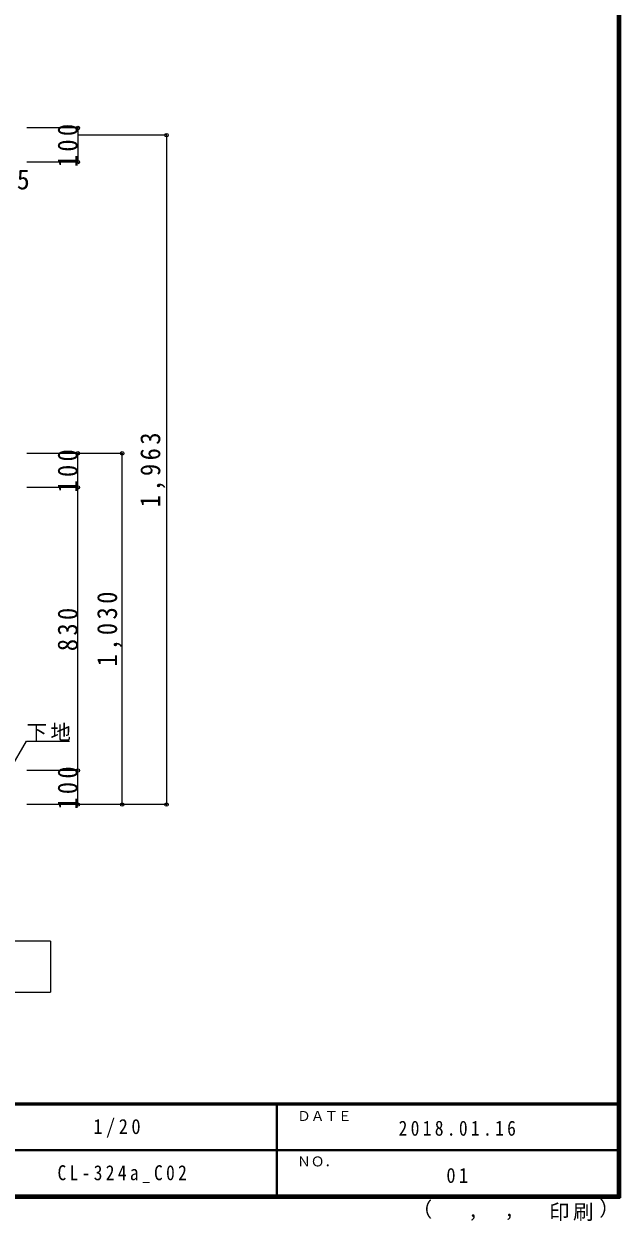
# Model space of a CAD drawing. Units: millimetres, scale not verified. Extents: x -3922 to 3878, y -2932 to 2722.
# Drawn here: x 2130 to 3878, y -2932 to 578 of the extents above; entities that cross this region are included whole.
import ezdxf
from ezdxf.enums import TextEntityAlignment as Align

# ---------------------------------------------------------------- set-up
doc = ezdxf.new("R2010")
doc.units = ezdxf.units.MM
doc.header["$LTSCALE"] = 20
doc.header["$PDMODE"] = 32
doc.header["$PDSIZE"] = 10
for name, color, linetype, lineweight in [('0-A_文字', 7, 'Continuous', 18), ('0-B_寸法', 7, 'Continuous', 9), ('F-1_枠', 6, 'Continuous', 40)]:
    doc.layers.add(name, color=color, linetype=linetype, lineweight=lineweight)
doc.layers.add('F-A_文字', color=7, linetype='Continuous')
doc.styles.add('ＭＳ ゴシック', font='')
doc.styles.get('ＭＳ ゴシック').set_extended_font_data('MS Gothic')

msp = doc.modelspace()

# ---------------------------------------------------------------- linework, layer by layer
at = {"layer": '0-A_文字'}
for p in [(2208.33, -2111.27), (1458.33, -2261.27)]:
    msp.add_line(p, (2208.33, -2261.27), dxfattribs=at)
for points in [[(2088.33, -1611.27), (2137.75, -1525.68), (2263.78, -1525.68)], [(2208.33, -2111.27), (1458.33, -2111.27), (1458.33, -2261.27)]]:
    msp.add_lwpolyline(points, dxfattribs=at)
at = {"layer": '0-B_寸法', "color": 4}
for p, q in [((2288.33, 272.73), (2138.33, 272.73)), ((2288.33, 272.73), (2288.33, 172.73)), ((2548.33, 251.73), (2288.33, 251.73)), ((2548.33, 251.73), (2548.33, -1711.27)), ((2288.33, 172.73), (2138.33, 172.73)), ((2418.33, -681.27), (2138.33, -681.27)), ((2288.33, -781.27), (2288.33, -681.27)), ((2418.33, -1711.27), (2418.33, -681.27)), ((2288.33, -781.27), (2138.33, -781.27)), ((2288.33, -1611.27), (2288.33, -781.27)), ((2288.33, -1611.27), (2138.33, -1611.27)), ((2288.33, -1711.27), (2288.33, -1611.27)), ((2548.33, -1711.27), (2138.33, -1711.27))]:
    msp.add_line(p, q, dxfattribs=at)
at = {"layer": '0-B_寸法'}
for p in [(2288.33, 272.73), (2548.33, 251.73), (2288.33, 172.73), (2288.33, -681.27), (2418.33, -681.27), (2288.33, -781.27), (2288.33, -1611.27), (2288.33, -1711.27), (2418.33, -1711.27), (2548.33, -1711.27)]:
    msp.add_point(p, dxfattribs=at)
at = {"layer": 'F-1_枠'}
for p, q in [((3871.3, 2722.29), (3871.3, -2864.37)), ((3874.63, 2722.29), (3874.63, -2864.37)), ((3877.97, 2722.29), (3877.97, -2864.37)), ((3877.97, -2587.71), (-3922.03, -2587.71)), ((3877.97, -2591.04), (-3922.03, -2591.04)), ((2871.3, -2591.04), (2871.3, -2857.71)), ((-22.03, -2724.37), (3871.3, -2724.38)), ((3877.97, -2857.71), (-3922.03, -2857.71)), ((3877.97, -2861.04), (-3922.03, -2861.04)), ((3877.97, -2864.37), (-3922.03, -2864.37))]:
    msp.add_line(p, q, dxfattribs=at)

# ---------------------------------------------------------------- texts
at = {"layer": '0-A_文字', "insert": (2137.75, -1525.68), "char_height": 43.99, "attachment_point": 7, "style": 'ＭＳ ゴシック'}
msp.add_mtext('\\T1.17;下地', dxfattribs=at)
at = {"layer": '0-B_寸法', "char_height": 58.65, "attachment_point": 7, "rotation": 90, "style": 'ＭＳ ゴシック'}
for s, insert in [('\\T1.27;\\W0.9;100', (2288.33, 157.73)), ('\\T1.28;\\W0.9;1,963', (2545.01, -839.77)), ('\\T1.27;\\W0.9;100', (2288.33, -796.27)), ('\\T1.28;\\W0.9;1,030', (2418.33, -1306.27)), ('\\T1.27;\\W0.9;830', (2288.33, -1261.27)), ('\\T1.27;\\W0.9;100', (2288.33, -1726.27))]:
    msp.add_mtext(s, dxfattribs=dict(at, insert=insert))
at = {"layer": '0-B_寸法', "insert": (2061.23, 91.73), "char_height": 58.65, "attachment_point": 7, "style": 'ＭＳ ゴシック'}
msp.add_mtext('\\T1.27;\\W0.95;15', dxfattribs=at)
at = {"layer": 'F-A_文字', "style": 'ＭＳ ゴシック'}
for s, height, p in [('ＤＡＴＥ', 29.33, (2931.3, -2647.71)), ('ＮＯ．', 29.33, (2931.3, -2781.04)), ('（', 43.99, (3267.32, -2933.25)), ('）', 43.99, (3816.9, -2930.46)), (',', 43.99, (3432.15, -2933.25)), (',', 43.99, (3538.1, -2931.39))]:
    msp.add_text(s, height=height, dxfattribs=at).set_placement(p, align=Align.BOTTOM_LEFT)
at = {"layer": 'F-A_文字', "char_height": 43.99, "attachment_point": 7, "style": 'ＭＳ ゴシック'}
for s, insert in [('\\T1.38;\\W0.9;1/20', (2333.8, -2687.71)), ('\\T1.39;\\W0.85;2018.01.16', (3228.8, -2682.71)), ('\\T1.39;\\W0.85;CL-324a_C02', (2228.8, -2821.04)), ('\\T1.36;\\W0.9;01', (3368.8, -2821.04)), ('\\T1.17;印刷', (3670.07, -2932.32))]:
    msp.add_mtext(s, dxfattribs=dict(at, insert=insert))

doc.saveas('drawing.dxf')
